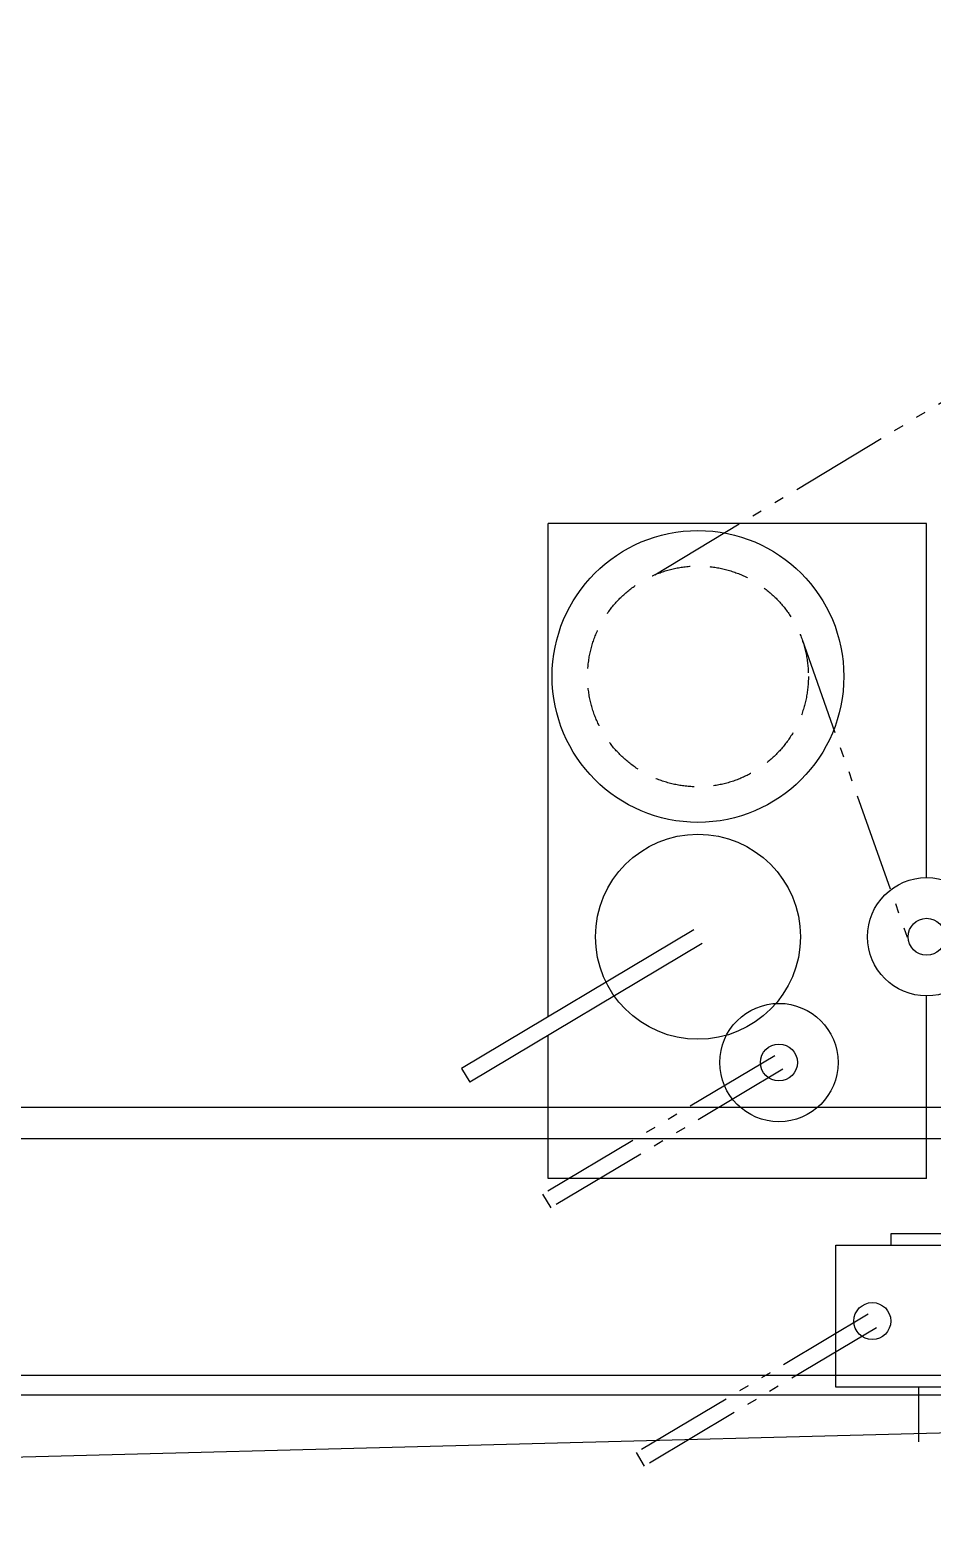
# Model space of a CAD drawing. Extents: x 1551 to 113148, y -1700 to 77018.
# Drawn here: x 35168 to 36312, y 60634 to 62532 of the extents above; entities that cross this region are included whole.
import ezdxf

# ---------------------------------------------------------------- set-up
doc = ezdxf.new("R2010")
doc.units = 0
doc.header["$LTSCALE"] = 500
doc.header["$MEASUREMENT"] = 0
doc.linetypes.add('DASHED', pattern=[0.75, 0.5, -0.25])
doc.linetypes.add('PHANTOM', pattern=[2.1, 1.25, -0.2, 0.125, -0.2, 0.125, -0.2])
doc.layers.get('0').update_dxf_attribs({"linetype": 'CONTINUOUS'})

# ---------------------------------------------------------------- blocks, each defined once
blk = doc.blocks.new('eyhd6teirr4')
at = {"linetype": 'PHANTOM', "ltscale": 0.2}
for p, q in [((-1498.2, 1699.8), (1250.1, 3352.9)), ((-1311.4, 1617.7), (-1175.5, 1233.2)), ((-1345.8, 1090.1), (-1640.4, 914.7)), ((-1335.6, 1073), (-1630.2, 897.5)), ((-1640.4, 914.7), (-1630.2, 897.5)), ((-1227.4, 762.5), (-1522, 587.1)), ((-1217.2, 745.4), (-1511.8, 569.9)), ((-1522, 587.1), (-1511.8, 569.9))]:
    blk.add_line(p, q, dxfattribs=at)
at = {"ltscale": 0.2}
for p, q in [((-1633.4, 1139.5), (-1633.4, 1764.7)), ((-1153.4, 1764.7), (-1633.4, 1764.7)), ((-1153.4, 1316), (-1153.4, 1764.7)), ((-1448.5, 1249.6), (-1743.2, 1074.1)), ((-1438.3, 1232.4), (-1732.9, 1056.9)), ((-1153.4, 934.7), (-1153.4, 1166)), ((-1633.4, 934.7), (-1633.4, 1116.2)), ((-1743.2, 1074.1), (-1732.9, 1056.9)), ((-1153.4, 934.7), (-1633.4, 934.7)), ((-1198.4, 865), (-748.4, 865)), ((-1198.4, 850), (-1198.4, 865)), ((-1198.4, 850), (-748.4, 850)), ((-1163.4, 600.8), (-1163.4, 670))]:
    blk.add_line(p, q, dxfattribs=at)
blk.add_lwpolyline([(-1268.4, 850), (-1058.4, 850), (-1058.4, 670), (-1268.4, 670)], close=True, dxfattribs=at)
for centre, radius in [((-1443.4, 1571), 185), ((-1443.4, 1241), 130), ((-1153.4, 1241), 75), ((-1153.4, 1241), 23.4), ((-1340.7, 1081.6), 75), ((-1340.7, 1081.6), 23.4), ((-1222.3, 753.9), 23.4)]:
    blk.add_circle(centre, radius, dxfattribs=at)
at = {"linetype": 'DASHED', "ltscale": 0.2}
blk.add_circle((-1443.4, 1571), 140, dxfattribs=at)

msp = doc.modelspace()

# ---------------------------------------------------------------- linework, layer by layer
for p, q in [((25437.365, 61166.238), (43538.591, 61166.238)), ((43538.591, 61126.238), (25437.365, 61126.238)), ((43597.042, 60943.992), (31777.391, 60633.999)), ((37825.105, 60826.238), (25437.365, 60826.238)), ((37835.105, 60801.238), (25437.365, 60801.238))]:
    msp.add_line(p, q)

# ---------------------------------------------------------------- block references
msp.add_blockref('eyhd6teirr4', (37458.532, 60141.238))

doc.saveas('drawing.dxf')
